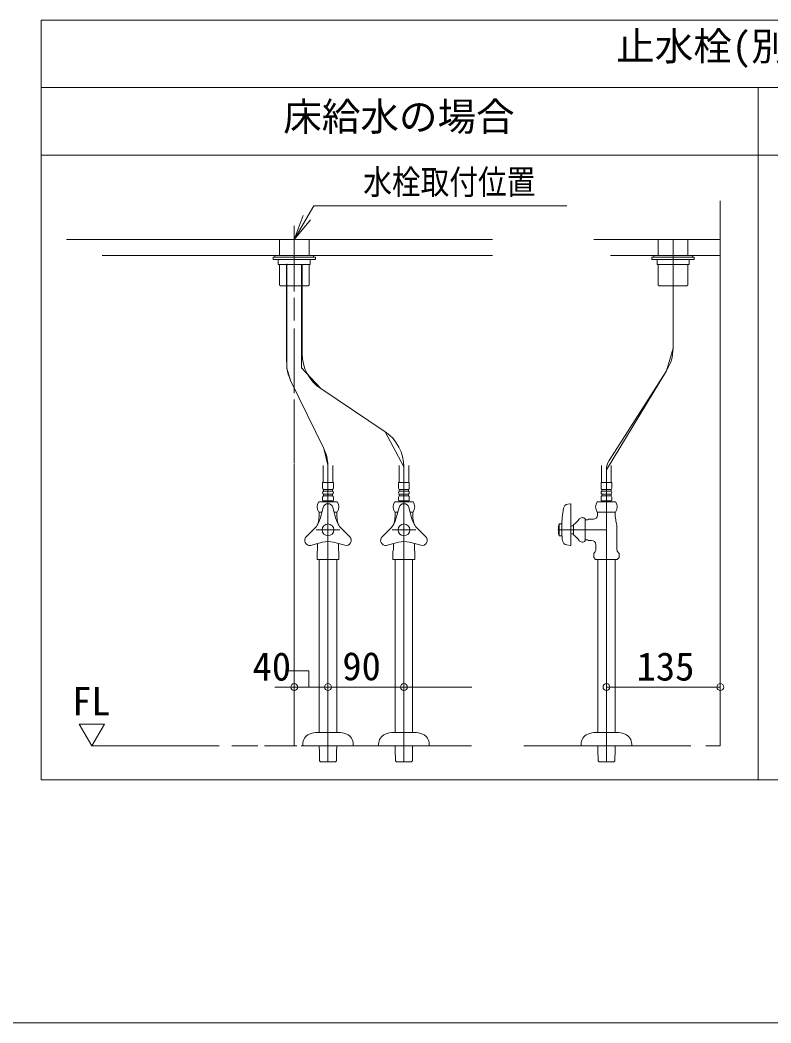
# Model space of a CAD drawing. Units: millimetres, scale not verified. Extents: x -1002 to 1002, y -687 to 676.
# Drawn here: x -52 to 337, y -687 to -167 of the extents above; entities that cross this region are included whole.
import ezdxf
from ezdxf.enums import TextEntityAlignment as Align

# ---------------------------------------------------------------- set-up
doc = ezdxf.new("R2010")
doc.units = ezdxf.units.MM
doc.header["$LTSCALE"] = 5
doc.layers.add('F-0', color=7, linetype='Continuous', lineweight=15)
doc.styles.add('ＭＳ ゴシック', font='')
doc.styles.get('ＭＳ ゴシック').set_extended_font_data('MS Gothic')

msp = doc.modelspace()

# ---------------------------------------------------------------- linework, layer by layer
at = {"layer": 'F-0', "lineweight": 18}
for p, q in [((-41.527, -560.989), (-41.527, -167.239)), ((-41.527, -167.239), (702.223, -167.239)), ((-41.527, -202.239), (702.223, -202.239)), ((330.348, -560.989), (330.348, -202.239)), ((330.348, -560.989), (-41.527, -560.989))]:
    msp.add_line(p, q, dxfattribs=at)
at = {"layer": 'F-0'}
for p, q in [((-41.527, -237.239), (330.348, -237.239)), ((330.348, -237.239), (702.223, -237.239)), ((89.723, -280.989), (99.827, -263.489)), ((99.827, -263.489), (231.077, -263.489)), ((310.661, -260.864), (310.661, -543.489)), ((89.723, -280.989), (94.391, -268.528)), ((89.723, -280.989), (96.286, -269.622)), ((89.723, -280.989), (98.18, -270.716)), ((89.723, -273.961), (89.723, -307.983)), ((-28.402, -280.989), (-9.633, -280.989)), ((192.536, -280.989), (-9.841, -280.989)), ((82.067, -280.989), (82.067, -289.301)), ((97.379, -289.301), (97.379, -280.989)), ((245.036, -280.989), (310.661, -280.989)), ((310.661, -280.989), (254.123, -280.989)), ((278.504, -289.301), (278.504, -280.989)), ((286.161, -337.305), (286.161, -280.989)), ((286.161, -337.305), (286.161, -280.989)), ((293.817, -280.989), (293.817, -289.301)), ((192.536, -289.301), (-9.833, -289.301)), ((-9.562, -289.301), (192.536, -289.301)), ((78.786, -290.176), (78.786, -291.27)), ((100.661, -290.176), (78.786, -290.176)), ((79.661, -289.301), (99.786, -289.301)), ((79.661, -290.176), (79.661, -289.301)), ((99.786, -290.176), (79.661, -290.176)), ((99.786, -289.301), (99.786, -290.176)), ((100.661, -291.27), (100.661, -290.176)), ((100.661, -290.832), (100.661, -291.27)), ((275.223, -291.27), (275.223, -290.176)), ((275.223, -290.176), (297.098, -290.176)), ((275.223, -290.832), (275.223, -291.27)), ((276.098, -289.301), (276.098, -290.176)), ((296.223, -289.301), (276.098, -289.301)), ((276.098, -290.176), (296.223, -290.176)), ((296.223, -290.176), (296.223, -289.301)), ((297.098, -290.176), (297.098, -291.27)), ((78.786, -291.27), (100.661, -291.27)), ((98.036, -291.27), (81.411, -291.27)), ((81.411, -291.27), (81.411, -293.895)), ((81.411, -293.895), (98.036, -293.895)), ((82.067, -293.895), (82.067, -304.57)), ((85.652, -344.429), (85.652, -293.895)), ((85.895, -293.634), (85.895, -347.682)), ((93.551, -293.895), (93.551, -347.545)), ((93.794, -340.071), (93.794, -293.895)), ((97.379, -304.57), (97.379, -293.895)), ((98.036, -293.895), (98.036, -291.27)), ((297.098, -291.27), (275.223, -291.27)), ((277.848, -291.27), (294.473, -291.27)), ((277.848, -293.895), (277.848, -291.27)), ((294.473, -293.895), (277.848, -293.895)), ((278.504, -304.57), (278.504, -293.895)), ((293.817, -293.895), (293.817, -304.57)), ((294.473, -291.27), (294.473, -293.895)), ((82.395, -304.898), (82.067, -304.57)), ((82.504, -305.007), (82.395, -304.898)), ((82.504, -305.007), (96.548, -305.007)), ((96.548, -305.007), (96.942, -305.007)), ((97.051, -304.898), (96.942, -305.007)), ((97.379, -304.57), (97.051, -304.898)), ((278.504, -304.57), (278.832, -304.898)), ((278.832, -304.898), (278.942, -305.007)), ((279.336, -305.007), (278.942, -305.007)), ((293.379, -305.007), (279.336, -305.007)), ((293.379, -305.007), (293.489, -304.898)), ((293.489, -304.898), (293.817, -304.57)), ((89.723, -311.277), (89.723, -322.944)), ((89.723, -327.062), (89.723, -360.554)), ((87.856, -353.999), (85.895, -347.682)), ((103.476, -358.232), (93.551, -347.545)), ((251.598, -400.287), (282.712, -349.094)), ((87.856, -353.999), (105.019, -389.275)), ((87.856, -353.999), (105.019, -389.275)), ((103.476, -358.232), (136.917, -380.684)), ((136.917, -380.684), (103.476, -358.232)), ((89.723, -363.986), (89.723, -397.033)), ((146.598, -398.845), (136.917, -380.684)), ((107.207, -397.994), (105.019, -389.275)), ((89.723, -397.504), (89.723, -416.144)), ((104.707, -398.107), (104.707, -406.857)), ((107.223, -398.845), (107.223, -406.857)), ((107.223, -398.845), (107.223, -431.489)), ((109.739, -406.857), (109.739, -398.107)), ((144.082, -398.107), (144.082, -406.857)), ((146.598, -398.845), (146.598, -406.857)), ((146.598, -398.845), (146.598, -431.489)), ((149.114, -406.857), (149.114, -398.107)), ((249.082, -406.857), (249.082, -398.107)), ((254.114, -398.107), (254.114, -406.857)), ((89.723, -403.555), (89.723, -520.238)), ((251.598, -400.287), (251.598, -406.857)), ((251.598, -400.287), (251.598, -551.691)), ((110.023, -406.857), (104.423, -406.857)), ((104.423, -406.857), (104.423, -409.811)), ((104.817, -410.576), (109.629, -410.576)), ((104.817, -411.451), (104.817, -410.576)), ((107.223, -406.857), (107.223, -551.691)), ((109.629, -410.576), (109.629, -411.451)), ((110.023, -409.811), (110.023, -406.857)), ((149.398, -406.857), (143.798, -406.857)), ((143.798, -406.857), (143.798, -409.811)), ((144.192, -410.576), (149.004, -410.576)), ((144.192, -411.451), (144.192, -410.576)), ((146.598, -406.857), (146.598, -551.691)), ((149.004, -410.576), (149.004, -411.451)), ((149.398, -409.811), (149.398, -406.857)), ((248.798, -406.857), (254.398, -406.857)), ((248.798, -409.811), (248.798, -406.857)), ((254.004, -410.576), (249.192, -410.576)), ((249.192, -410.576), (249.192, -411.451)), ((251.598, -406.857), (251.598, -431.489)), ((254.004, -411.451), (254.004, -410.576)), ((254.398, -406.857), (254.398, -409.811)), ((104.423, -414.623), (104.423, -416.045)), ((109.629, -411.451), (104.817, -411.451)), ((104.817, -412.982), (109.629, -412.982)), ((104.817, -413.857), (104.817, -412.982)), ((109.629, -413.857), (104.817, -413.857)), ((109.629, -412.982), (109.629, -413.857)), ((110.023, -416.045), (110.023, -414.623)), ((143.798, -414.623), (143.798, -416.045)), ((149.004, -411.451), (144.192, -411.451)), ((144.192, -412.982), (149.004, -412.982)), ((144.192, -413.857), (144.192, -412.982)), ((149.004, -413.857), (144.192, -413.857)), ((149.004, -412.982), (149.004, -413.857)), ((149.398, -416.045), (149.398, -414.623)), ((248.798, -416.045), (248.798, -414.623)), ((249.192, -411.451), (254.004, -411.451)), ((254.004, -412.982), (249.192, -412.982)), ((249.192, -412.982), (249.192, -413.857)), ((249.192, -413.857), (254.004, -413.857)), ((254.004, -413.857), (254.004, -412.982)), ((254.398, -414.623), (254.398, -416.045)), ((102.467, -416.92), (111.979, -416.92)), ((104.688, -419.872), (103.09, -425.834)), ((104.861, -416.482), (109.586, -416.482)), ((109.759, -419.872), (111.356, -425.834)), ((141.842, -416.92), (151.354, -416.92)), ((144.063, -419.872), (142.465, -425.834)), ((144.236, -416.482), (148.961, -416.482)), ((149.134, -419.872), (150.731, -425.834)), ((231.567, -418.159), (232.974, -417.961)), ((233.223, -439.331), (233.223, -418.178)), ((256.354, -416.92), (246.842, -416.92)), ((253.961, -416.482), (249.236, -416.482)), ((89.723, -421.95), (89.723, -520.84)), ((104.037, -422.301), (102.467, -422.301)), ((102.629, -422.301), (102.629, -423.182)), ((102.629, -422.301), (103.138, -422.301)), ((102.629, -423.182), (102.629, -423.832)), ((104.037, -422.301), (103.138, -422.301)), ((111.308, -422.301), (110.41, -422.301)), ((111.979, -422.301), (110.41, -422.301)), ((111.817, -423.182), (111.817, -423.832)), ((141.842, -422.301), (142.513, -422.301)), ((142.004, -422.301), (142.004, -423.182)), ((142.004, -423.182), (142.004, -423.832)), ((143.412, -422.301), (142.513, -422.301)), ((150.683, -422.301), (149.785, -422.301)), ((151.354, -422.301), (149.785, -422.301)), ((240.661, -425.77), (240.661, -437.207)), ((240.661, -426.239), (241.317, -426.239)), ((241.317, -426.239), (241.933, -426.239)), ((246.842, -422.301), (256.354, -422.301)), ((247.004, -422.301), (247.004, -423.182)), ((247.513, -422.301), (247.004, -422.301)), ((247.004, -423.182), (247.004, -423.832)), ((247.513, -422.301), (255.683, -422.301)), ((256.192, -422.301), (255.683, -422.301)), ((256.192, -422.301), (256.192, -423.182)), ((256.192, -423.182), (256.192, -423.832)), ((95.895, -435.101), (100.259, -430.737)), ((118.551, -435.101), (114.187, -430.737)), ((135.27, -435.101), (139.634, -430.737)), ((157.926, -435.101), (153.562, -430.737)), ((227.098, -428.426), (226.98, -428.864)), ((227.098, -434.551), (227.098, -428.426)), ((228.411, -428.426), (227.098, -428.426)), ((228.411, -428.426), (228.411, -434.551)), ((228.411, -429.739), (228.411, -433.239)), ((234.536, -429.411), (233.223, -429.411)), ((234.536, -434.114), (234.536, -428.864)), ((113.315, -431.489), (101.131, -431.489)), ((113.315, -431.489), (101.428, -431.489)), ((107.223, -431.489), (107.223, -551.691)), ((152.69, -431.489), (140.506, -431.489)), ((152.69, -431.489), (140.506, -431.489)), ((146.598, -431.489), (146.598, -551.691)), ((251.598, -431.489), (226.661, -431.489)), ((251.598, -431.489), (226.661, -431.489)), ((233.223, -433.567), (234.536, -433.567)), ((251.598, -551.691), (251.598, -431.489)), ((257.067, -431.489), (257.067, -441.734)), ((98.098, -439.582), (104.392, -437.895)), ((101.754, -438.602), (101.754, -441.734)), ((116.016, -439.493), (110.054, -437.895)), ((112.692, -441.734), (112.692, -438.602)), ((137.473, -439.582), (143.767, -437.895)), ((141.129, -438.602), (141.129, -441.734)), ((155.391, -439.493), (149.429, -437.895)), ((152.067, -441.734), (152.067, -438.602)), ((231.054, -439.277), (232.974, -439.547)), ((241.317, -436.739), (240.661, -436.739)), ((241.933, -436.739), (241.317, -436.739)), ((246.129, -439.145), (246.129, -441.734)), ((101.645, -446.801), (101.536, -446.692)), ((101.645, -446.801), (102.639, -446.801)), ((112.801, -446.801), (102.639, -446.801)), ((102.717, -536.489), (102.717, -446.801)), ((111.729, -446.801), (111.729, -536.489)), ((141.02, -446.801), (140.911, -446.692)), ((141.02, -446.801), (142.014, -446.801)), ((152.176, -446.801), (142.014, -446.801)), ((142.092, -536.489), (142.092, -446.801)), ((151.104, -446.801), (151.104, -536.489)), ((245.031, -443.739), (245.489, -443.281)), ((245.031, -443.739), (245.031, -445.812)), ((245.031, -445.812), (246.02, -446.801)), ((246.02, -446.801), (257.176, -446.801)), ((247.092, -446.801), (247.092, -536.489)), ((256.104, -536.489), (256.104, -446.801)), ((257.176, -446.801), (258.165, -445.812)), ((257.708, -443.281), (258.165, -443.739)), ((258.165, -445.812), (258.165, -443.739)), ((258.165, -445.812), (258.165, -443.739)), ((79.732, -512.952), (181.857, -512.952)), ((251.598, -512.952), (310.657, -512.952)), ((89.723, -520.84), (89.723, -532.492)), ((89.723, -523.669), (89.723, -530.24)), ((-21.839, -532.122), (-8.714, -532.122)), ((-15.277, -543.489), (-21.839, -532.122)), ((-8.714, -532.122), (-15.277, -543.489)), ((89.723, -532.676), (89.723, -543.489)), ((89.723, -533.182), (89.723, -543.489)), ((112.562, -536.489), (101.884, -536.489)), ((151.937, -536.489), (141.259, -536.489)), ((246.259, -536.489), (256.937, -536.489)), ((-15.277, -543.489), (50.755, -543.489)), ((57.396, -543.489), (70.916, -543.489)), ((74.237, -543.489), (91.137, -543.489)), ((93.322, -543.489), (181.678, -543.489)), ((94.098, -542.614), (94.098, -543.489)), ((120.348, -543.489), (94.098, -543.489)), ((102.717, -544.644), (102.717, -543.49)), ((102.741, -545.566), (102.717, -544.644)), ((111.729, -544.644), (111.705, -545.566)), ((111.729, -543.49), (111.729, -544.644)), ((120.348, -543.489), (120.348, -542.614)), ((133.473, -542.614), (133.473, -543.489)), ((159.723, -543.489), (133.473, -543.489)), ((142.092, -544.644), (142.092, -543.49)), ((142.116, -545.566), (142.092, -544.644)), ((151.104, -544.644), (151.08, -545.566)), ((151.104, -543.49), (151.104, -544.644)), ((159.723, -543.489), (159.723, -542.614)), ((208.757, -543.489), (295.437, -543.489)), ((238.473, -543.489), (238.473, -542.614)), ((238.473, -543.489), (264.723, -543.489)), ((247.092, -543.489), (247.092, -544.644)), ((247.092, -544.644), (247.116, -545.566)), ((247.116, -545.566), (247.236, -551.183)), ((255.96, -551.183), (256.08, -545.566)), ((256.08, -545.566), (256.104, -544.644)), ((256.104, -544.644), (256.104, -543.489)), ((264.723, -542.614), (264.723, -543.489)), ((303.221, -543.489), (303.276, -543.489)), ((103.397, -551.691), (103.398, -551.691)), ((103.398, -551.691), (103.504, -551.691)), ((103.504, -551.691), (110.942, -551.691)), ((110.942, -551.691), (111.048, -551.691)), ((111.048, -551.691), (111.049, -551.691)), ((142.772, -551.691), (142.773, -551.691)), ((142.773, -551.691), (142.879, -551.691)), ((142.879, -551.691), (150.317, -551.691)), ((150.317, -551.691), (150.423, -551.691)), ((150.423, -551.691), (150.424, -551.691)), ((247.236, -551.183), (247.772, -551.691)), ((255.317, -551.691), (247.879, -551.691)), ((255.424, -551.691), (255.96, -551.183)), ((-1002.086, -687.064), (1002.034, -687.064))]:
    msp.add_line(p, q, dxfattribs=at)
at = {"layer": 'F-0', "lineweight": 18}
msp.add_lwpolyline([(702.223, -167.239), (702.223, -560.989), (330.348, -560.989)], dxfattribs=at)
at = {"layer": 'F-0'}
for points in [[(303.276, -543.489), (310.661, -543.489), (310.661, -260.864)], [(253.658, -289.301), (310.661, -289.301), (254.17, -289.301)], [(96.942, -305.007), (96.898, -305.007), (88.848, -305.007)], [(278.942, -305.007), (278.986, -305.007), (287.036, -305.007)], [(252.977, -395.571), (282.712, -349.094), (286.161, -337.305)], [(104.817, -416.482), (104.598, -416.701), (104.598, -416.92)], [(109.848, -416.92), (109.848, -416.701), (109.629, -416.482)], [(144.192, -416.482), (143.973, -416.701), (143.973, -416.92)], [(149.223, -416.92), (149.223, -416.701), (149.004, -416.482)], [(248.973, -416.92), (248.973, -416.701), (249.192, -416.482)], [(254.004, -416.482), (254.223, -416.701), (254.223, -416.92)], [(111.308, -422.301), (111.817, -422.301), (111.817, -423.182)], [(150.683, -422.301), (151.192, -422.301), (151.192, -423.182), (151.192, -423.832)], [(241.933, -426.239), (242.152, -426.02), (244.817, -426.02)], [(226.98, -434.114), (227.098, -434.551), (228.411, -434.551)], [(241.933, -436.739), (242.152, -436.957), (243.942, -436.957)], [(101.536, -442.687), (101.536, -445.812), (101.536, -446.692)], [(112.911, -442.687), (112.911, -446.692), (112.801, -446.801)], [(140.911, -442.687), (140.911, -445.812), (140.911, -446.692)], [(152.286, -442.687), (152.286, -446.692), (152.176, -446.801)], [(97.278, -512.833), (97.278, -504.56), (86.517, -504.56)], [(103.397, -551.691), (102.861, -551.183), (102.741, -545.566)], [(111.705, -545.566), (111.585, -551.183), (111.049, -551.691)], [(142.772, -551.691), (142.236, -551.183), (142.116, -545.566)], [(151.08, -545.566), (150.96, -551.183), (150.424, -551.691)], [(247.879, -551.691), (247.773, -551.691), (247.772, -551.691)], [(255.424, -551.691), (255.423, -551.691), (255.317, -551.691)]]:
    msp.add_lwpolyline(points, dxfattribs=at)
for centre, radius in [((107.223, -431.489), 3.062), ((146.598, -431.489), 3.062), ((89.723, -512.952), 1.75), ((89.723, -512.952), 1.75), ((107.223, -512.952), 1.75), ((107.223, -512.952), 1.75), ((146.598, -512.952), 1.75), ((146.598, -512.952), 1.75), ((251.598, -512.952), 1.75), ((251.598, -512.952), 1.75), ((310.657, -512.952), 1.75), ((310.657, -512.952), 1.75), ((310.657, -512.952), 1.75)]:
    msp.add_circle(centre, radius, dxfattribs=at)
for centre, radius, start, end in [((264.286, -337.305), 21.875, 327.39011, 0), ((115.669, -340.071), 21.875, 180, 236.12262), ((107.527, -344.429), 21.875, 188.55163, 205.94376), ((124.723, -398.845), 21.875, 0, 56.12262), ((85.348, -398.845), 21.875, 2.23046, 25.94376), ((85.348, -398.845), 21.875, 0, 2.23046), ((260.348, -400.287), 8.75, 147.39011, 180), ((105.364, -409.811), 0.941, 180, 234.43222), ((109.082, -409.811), 0.941, 305.56778, 0), ((144.739, -409.811), 0.941, 180, 234.43222), ((148.457, -409.811), 0.941, 305.56778, 0), ((249.739, -409.811), 0.941, 180, 234.43222), ((253.457, -409.811), 0.941, 305.56778, 0), ((105.364, -412.217), 0.941, 125.56778, 234.43222), ((105.364, -414.623), 0.941, 125.56778, 180), ((109.082, -412.217), 0.941, 305.56778, 54.43222), ((109.082, -414.623), 0.941, 0, 54.43222), ((144.739, -412.217), 0.941, 125.56778, 234.43222), ((144.739, -414.623), 0.941, 125.56778, 180), ((148.457, -412.217), 0.941, 305.56778, 54.43222), ((148.457, -414.623), 0.941, 0, 54.43222), ((249.739, -412.217), 0.941, 125.56778, 234.43222), ((249.739, -414.623), 0.941, 125.56778, 180), ((253.457, -412.217), 0.941, 305.56778, 54.43222), ((253.457, -414.623), 0.941, 0, 54.43222), ((106.457, -419.611), 4.812, 146.00705, 213.99295), ((104.861, -416.045), 0.438, 180, 270), ((107.223, -420.551), 2.625, 15, 165), ((109.586, -416.045), 0.438, 270, 0), ((107.989, -419.611), 4.812, 326.00705, 33.99295), ((145.832, -419.611), 4.812, 146.00705, 213.99295), ((144.236, -416.045), 0.438, 180, 270), ((146.598, -420.551), 2.625, 15, 165), ((148.961, -416.045), 0.438, 270, 0), ((147.364, -419.611), 4.812, 326.00705, 33.99295), ((294.036, -431.489), 65.648, 170.1971, 178.47247), ((231.932, -420.758), 2.625, 98, 170.1971), ((233.004, -418.178), 0.219, 0, 98), ((250.832, -419.611), 4.812, 146.00705, 213.99295), ((249.236, -416.045), 0.438, 180, 270), ((253.961, -416.045), 0.438, 270, 0), ((252.364, -419.611), 4.812, 326.00705, 33.99295), ((92.525, -423.003), 10.938, 315, 345), ((88.383, -423.832), 14.246, 346.9604, 0), ((121.921, -423.003), 10.938, 195, 225), ((126.063, -423.832), 14.246, 180, 193.0396), ((131.9, -423.003), 10.938, 315, 345), ((127.758, -423.832), 14.246, 346.9604, 0), ((161.296, -423.003), 10.938, 195, 225), ((165.438, -423.832), 14.246, 180, 193.0396), ((228.67, -420.155), 10.5, 303.95919, 326.04081), ((239.129, -427.332), 2.188, 45.573, 143.1301), ((244.817, -423.832), 2.188, 270, 0), ((270.438, -423.832), 14.246, 180, 193.0396), ((121.442, -431.489), 19.688, 166.9604, 171.25756), ((93.004, -431.489), 19.688, 8.74244, 13.0396), ((160.817, -431.489), 19.688, 166.9604, 171.25756), ((132.379, -431.489), 19.688, 8.74244, 13.0396), ((237.598, -431.489), 10.938, 166.70293, 180), ((237.598, -431.489), 10.938, 166.11346, 166.70293), ((237.379, -431.489), 19.688, 0, 13.0396), ((97.751, -436.957), 2.625, 135, 277.52424), ((116.695, -436.957), 2.625, 255, 45), ((137.126, -436.957), 2.625, 135, 277.52424), ((156.07, -436.957), 2.625, 255, 45), ((237.598, -431.489), 10.938, 180, 193.29707), ((237.598, -431.489), 10.938, 193.29707, 193.88654), ((261.185, -431.648), 32.812, 182.77864, 189.59149), ((228.67, -442.823), 10.5, 33.95919, 56.04081), ((99.567, -441.734), 2.188, 334.15807, 0), ((107.223, -448.46), 10.938, 75, 105), ((114.879, -441.734), 2.188, 180, 205.84193), ((138.942, -441.734), 2.188, 334.15807, 0), ((146.598, -448.46), 10.938, 75, 105), ((154.254, -441.734), 2.188, 180, 205.84193), ((231.419, -436.678), 2.625, 189.59149, 261.99591), ((233.004, -439.331), 0.219, 261.99591, 0), ((239.129, -435.645), 2.188, 216.8699, 314.427), ((243.942, -439.145), 2.188, 0, 90), ((243.942, -441.734), 2.188, 315, 0), ((259.254, -441.734), 2.188, 180, 225), ((99.786, -542.614), 5.688, 113.55646, 180), ((101.884, -547.426), 10.938, 90, 113.55646), ((112.562, -547.426), 10.938, 66.44354, 90), ((114.661, -542.614), 5.688, 0, 66.44354), ((139.161, -542.614), 5.688, 113.55646, 180), ((141.259, -547.426), 10.938, 90, 113.55646), ((151.937, -547.426), 10.938, 66.44354, 90), ((154.036, -542.614), 5.688, 0, 66.44354), ((244.161, -542.614), 5.688, 113.55646, 180), ((246.259, -547.426), 10.938, 90, 113.55646), ((256.937, -547.426), 10.938, 66.44354, 90), ((259.036, -542.614), 5.688, 0, 66.44354)]:
    msp.add_arc(centre, radius, start, end, dxfattribs=at)

# ---------------------------------------------------------------- texts
at = {"layer": 'F-0', "style": 'ＭＳ ゴシック'}
for s, p in [('止水栓(別途手配)参考位置', (256.668, -192.555)), ('床給水の場合', (84.027, -229.012)), ('40', (68.106, -514.002)), ('90', (114.691, -513.858)), ('135', (267.267, -514.002)), ('FL', (-25.479, -532.008))]:
    msp.add_text(s, height=14.66, dxfattribs=at).set_placement(p, align=Align.BOTTOM_LEFT)
at = {"layer": 'F-0', "style": 'ＭＳ ゴシック', "width": 0.85}
msp.add_text('水栓取付位置', height=12.83, dxfattribs=at).set_placement((125.494, -261.456), align=Align.BOTTOM_LEFT)

doc.saveas('drawing.dxf')
